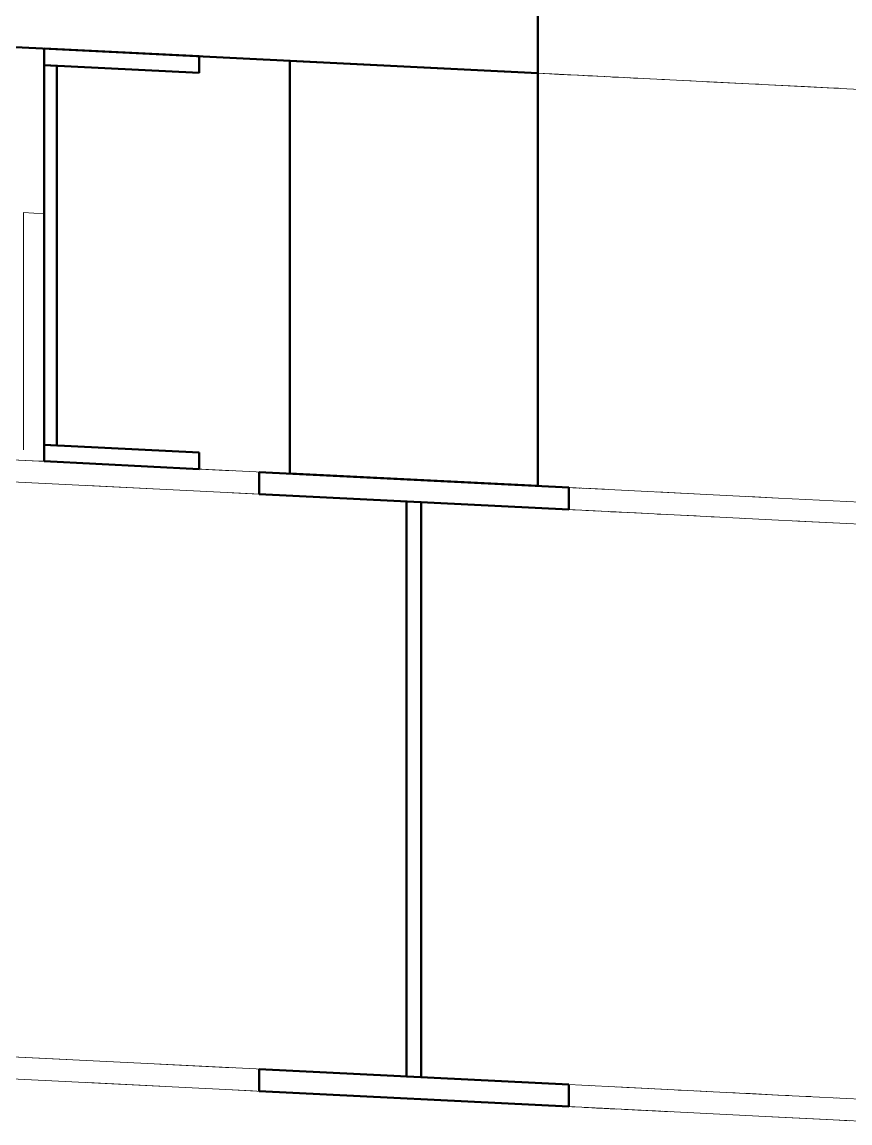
# Model space of a CAD drawing. Header units: metres. Extents: x 10 to 831, y 10 to 584.
# Drawn here: x 68.01 to 84.05, y 285.66 to 306.99 of the extents above; entities that cross this region are included whole.
import ezdxf

# ---------------------------------------------------------------- set-up
doc = ezdxf.new("R2010")
doc.units = ezdxf.units.M
doc.layers.add('CUT', color=7, linetype='Continuous', lineweight=50)
doc.layers.add('VIS', color=8, linetype='Continuous', lineweight=13)

msp = doc.modelspace()

# ---------------------------------------------------------------- linework, layer by layer
at = {"layer": 'CUT'}
for p, q in [((30, 308.402), (78, 306.002)), ((78, 306.002), (78, 308.002)), ((71.44, 306.33), (68.44, 306.48)), ((68.44, 306.48), (68.44, 306.16)), ((71.44, 306.01), (71.44, 306.33)), ((73.2, 298.242), (73.2, 306.242)), ((73.2, 306.242), (78, 306.002)), ((68.68, 306.148), (68.44, 306.16)), ((68.44, 306.16), (68.44, 298.8)), ((68.44, 306.16), (71.44, 306.01)), ((68.68, 298.788), (68.68, 306.148)), ((78, 306.002), (78, 298.002)), ((71.44, 298.65), (68.44, 298.8)), ((68.44, 298.8), (68.44, 298.48)), ((68.44, 298.8), (68.68, 298.788)), ((71.44, 298.33), (71.44, 298.65)), ((68.44, 298.48), (71.44, 298.33)), ((78.6, 297.972), (72.6, 298.272)), ((72.6, 298.272), (72.6, 297.844)), ((78, 298.002), (73.2, 298.242)), ((78.6, 297.544), (78.6, 297.972)), ((72.6, 297.844), (78.6, 297.544)), ((75.744, 297.6868), (75.456, 297.7012)), ((75.456, 297.7012), (75.456, 286.5572)), ((75.744, 286.5428), (75.744, 297.6868)), ((78.6, 286.4), (72.6, 286.7)), ((72.6, 286.7), (72.6, 286.272)), ((75.456, 286.5572), (75.744, 286.5428)), ((78.6, 285.972), (78.6, 286.4)), ((72.6, 286.272), (78.6, 285.972))]:
    msp.add_line(p, q, dxfattribs=at)
at = {"layer": 'VIS'}
for p, q in [((30, 308.402), (78, 306.002)), ((78, 306.002), (78, 308.002)), ((70.7616, 306.364), (66.0648, 306.5988)), ((66.2388, 306.59), (71.6316, 306.3204)), ((68.6816, 306.468), (66.612, 306.5716)), ((66.8, 306.562), (68.87, 306.4584)), ((68.046, 306.4996), (67.2604, 306.5388)), ((68.1116, 306.4964), (67.6568, 306.5192)), ((68.3572, 306.484), (67.7664, 306.5136)), ((68.5756, 306.4732), (67.8244, 306.5108)), ((68.036, 306.5004), (67.8436, 306.51)), ((68.0412, 306.5), (67.8504, 306.5096)), ((68.474, 306.4784), (67.876, 306.5084)), ((68.3692, 306.4836), (67.8856, 306.5076)), ((68.5336, 306.4752), (67.9372, 306.5052)), ((67.942, 306.5048), (68.142, 306.4948)), ((68.1584, 306.494), (67.9624, 306.504)), ((68.182, 306.4928), (67.9876, 306.5028)), ((68.5672, 306.4736), (67.9876, 306.5028)), ((68.1692, 306.4936), (67.9996, 306.502)), ((68.1592, 306.494), (68.0104, 306.5016)), ((68.188, 306.4924), (68.034, 306.5004)), ((68.0412, 306.5), (68.2324, 306.4904)), ((68.2564, 306.4892), (68.058, 306.4992)), ((68.0648, 306.4988), (68.2232, 306.4908)), ((69.674, 306.4184), (68.0792, 306.498)), ((68.9984, 306.452), (68.1236, 306.496)), ((68.3068, 306.4868), (68.126, 306.4956)), ((71.444, 306.3296), (68.134, 306.4952)), ((68.3112, 306.4864), (68.1648, 306.4936)), ((68.1692, 306.4936), (68.3384, 306.4852)), ((68.1808, 306.4928), (68.7604, 306.464)), ((68.3664, 306.4836), (68.1836, 306.4928)), ((68.3468, 306.4848), (68.1868, 306.4928)), ((68.4176, 306.4812), (68.2176, 306.4912)), ((68.4184, 306.4812), (68.2248, 306.4908)), ((68.4628, 306.4788), (68.2628, 306.4888)), ((68.8784, 306.458), (68.2784, 306.488)), ((68.2812, 306.488), (68.476, 306.478)), ((68.478, 306.478), (68.2948, 306.4872)), ((68.5136, 306.4764), (68.3368, 306.4852)), ((68.918, 306.456), (68.3656, 306.4836)), ((68.3664, 306.4836), (68.5492, 306.4744)), ((68.5668, 306.4736), (68.368, 306.4836)), ((68.9328, 306.4552), (68.3912, 306.4824)), ((68.5992, 306.472), (68.3996, 306.482)), ((68.5804, 306.4728), (68.4092, 306.4816)), ((68.5772, 306.4732), (68.4092, 306.4816)), ((68.4176, 306.4812), (68.6176, 306.4712)), ((68.44, 306.48), (68.44, 306.48)), ((71.44, 306.33), (68.44, 306.48)), ((68.44, 306.16), (68.44, 306.48)), ((68.4612, 306.4788), (68.6132, 306.4712)), ((68.4628, 306.4788), (68.6632, 306.4688)), ((68.712, 306.4664), (68.5124, 306.4764)), ((68.5136, 306.4764), (68.69, 306.4676)), ((69.0796, 306.448), (68.5336, 306.4752)), ((68.5668, 306.4736), (68.7656, 306.4636)), ((68.5716, 306.4736), (69.1136, 306.4464)), ((68.7452, 306.4648), (68.5896, 306.4724)), ((68.5992, 306.472), (68.7988, 306.462)), ((68.8024, 306.462), (68.6024, 306.472)), ((68.7544, 306.4644), (68.6056, 306.4716)), ((68.8052, 306.4616), (68.614, 306.4712)), ((68.8216, 306.4608), (68.6216, 306.4708)), ((69.1136, 306.4464), (68.6508, 306.4696)), ((68.8564, 306.4592), (68.6576, 306.4692)), ((69.996, 306.4024), (68.694, 306.4672)), ((69.6424, 306.42), (68.7032, 306.4668)), ((68.712, 306.4664), (68.912, 306.4564)), ((68.9424, 306.4548), (68.7464, 306.4648)), ((68.896, 306.4572), (68.75, 306.4644)), ((68.9152, 306.4564), (68.7624, 306.464)), ((68.9604, 306.454), (68.766, 306.4636)), ((68.972, 306.4532), (68.7748, 306.4632)), ((68.8052, 306.4616), (68.996, 306.452)), ((68.9968, 306.452), (68.8172, 306.4612)), ((69.2932, 306.4372), (68.818, 306.4612)), ((68.8216, 306.4608), (69.0216, 306.4508)), ((69.0376, 306.45), (68.8392, 306.46)), ((69.03, 306.4504), (68.8492, 306.4596)), ((69.0144, 306.4512), (68.8532, 306.4592)), ((68.8564, 306.4592), (69.0548, 306.4492)), ((69.016, 306.4512), (68.8572, 306.4592)), ((69.1408, 306.4448), (68.9408, 306.4548)), ((69.1428, 306.4448), (68.9432, 306.4548)), ((69.1452, 306.4448), (68.9484, 306.4544)), ((69.7868, 306.4128), (68.9648, 306.4536)), ((69.1608, 306.444), (68.9652, 306.4536)), ((69.192, 306.4424), (68.9928, 306.4524)), ((69.1988, 306.442), (68.9988, 306.452)), ((69.1928, 306.4424), (68.9992, 306.452)), ((69.1856, 306.4428), (69.016, 306.4512)), ((69.016, 306.4512), (69.1744, 306.4432)), ((69.64, 306.42), (69.04, 306.45)), ((69.24, 306.44), (69.04, 306.45)), ((69.642, 306.42), (69.042, 306.45)), ((69.2192, 306.4412), (69.0428, 306.45)), ((69.2488, 306.4396), (69.0808, 306.448)), ((69.6544, 306.4192), (69.0832, 306.448)), ((69.1292, 306.4456), (69.9512, 306.4044)), ((69.306, 306.4368), (69.146, 306.4448)), ((69.3604, 306.434), (69.1616, 306.444)), ((69.362, 306.434), (69.1632, 306.444)), ((69.628, 306.4204), (69.1732, 306.4432)), ((69.1856, 306.4428), (69.3552, 306.4344)), ((69.3672, 306.4336), (69.2116, 306.4416)), ((69.2192, 306.4412), (69.396, 306.4324)), ((69.2236, 306.4408), (69.8128, 306.4112)), ((69.24, 306.44), (69.84, 306.41)), ((69.24, 306.44), (69.84, 306.41)), ((68.44, 306.16), (68.44, 306.32)), ((69.4624, 306.4288), (69.2796, 306.438)), ((69.48, 306.428), (69.2804, 306.438)), ((69.5104, 306.4264), (69.3104, 306.4364)), ((69.5196, 306.426), (69.3204, 306.436)), ((69.7768, 306.4132), (69.3264, 306.4356)), ((69.4812, 306.428), (69.3348, 306.4352)), ((69.5444, 306.4248), (69.346, 306.4348)), ((69.362, 306.434), (69.5608, 306.424)), ((69.526, 306.4256), (69.3732, 306.4332)), ((69.5692, 306.4236), (69.378, 306.4332)), ((69.9404, 306.4048), (69.392, 306.4324)), ((69.6164, 306.4212), (69.42, 306.4308)), ((69.596, 306.4224), (69.4304, 306.4304)), ((70.2464, 306.3896), (69.4604, 306.4288)), ((69.4624, 306.4288), (69.6452, 306.4196)), ((69.6476, 306.4196), (69.4984, 306.4272)), ((69.7048, 306.4168), (69.5108, 306.4264)), ((69.7236, 306.416), (69.5268, 306.4256)), ((69.7388, 306.4152), (69.5444, 306.4248)), ((69.5444, 306.4248), (69.7428, 306.4148)), ((69.5692, 306.4236), (69.76, 306.414)), ((69.7308, 306.4156), (69.5764, 306.4232)), ((70.2256, 306.3908), (69.6268, 306.4208)), ((69.8288, 306.4104), (69.6304, 306.4204)), ((69.8508, 306.4096), (69.6512, 306.4196)), ((69.8636, 306.4088), (69.664, 306.4188)), ((69.8632, 306.4088), (69.694, 306.4172)), ((69.9364, 306.4052), (69.7364, 306.4152)), ((69.9208, 306.406), (69.7528, 306.4144)), ((69.762, 306.414), (69.948, 306.4044)), ((69.9588, 306.404), (69.7664, 306.4136)), ((69.9676, 306.4036), (69.774, 306.4132)), ((69.9492, 306.4044), (69.7784, 306.4132)), ((69.9672, 306.4036), (69.8084, 306.4116)), ((69.9824, 306.4028), (69.8212, 306.4108)), ((69.978, 306.4032), (69.8264, 306.4108)), ((70.0232, 306.4008), (69.8388, 306.41)), ((69.8632, 306.4088), (70.0328, 306.4004)), ((70.0684, 306.3984), (69.8692, 306.4084)), ((70.074, 306.3984), (69.8944, 306.4072)), ((70.066, 306.3988), (69.92, 306.406)), ((70.9184, 306.356), (69.9248, 306.4056)), ((70.1556, 306.3944), (69.9568, 306.404)), ((69.9672, 306.4036), (70.1256, 306.3956)), ((69.978, 306.4032), (70.13, 306.3956)), ((70.536, 306.3752), (69.99, 306.4024)), ((70.2388, 306.39), (70.0404, 306.4)), ((70.258, 306.3892), (70.0924, 306.3972)), ((70.5404, 306.3748), (70.094, 306.3972)), ((70.2652, 306.3888), (70.1052, 306.3968)), ((70.3104, 306.3864), (70.1104, 306.3964)), ((73.4472, 306.2296), (70.1108, 306.3964)), ((70.7184, 306.366), (70.1192, 306.396)), ((70.3272, 306.3856), (70.1304, 306.3956)), ((70.3396, 306.3852), (70.1396, 306.3952)), ((70.342, 306.3848), (70.142, 306.3948)), ((70.3328, 306.3852), (70.142, 306.3948)), ((70.3, 306.3872), (70.1444, 306.3948)), ((70.4632, 306.3788), (70.2632, 306.3888)), ((70.4424, 306.38), (70.2896, 306.3876)), ((70.3104, 306.3864), (70.51, 306.3764)), ((70.7752, 306.3632), (70.3132, 306.3864)), ((70.3192, 306.386), (70.9016, 306.3568)), ((70.5172, 306.376), (70.3228, 306.386)), ((70.3328, 306.3852), (70.524, 306.376)), ((70.5512, 306.3744), (70.3536, 306.3844)), ((70.5584, 306.374), (70.3756, 306.3832)), ((70.3776, 306.3832), (70.9196, 306.356)), ((70.5948, 306.3724), (70.3956, 306.3824)), ((70.5612, 306.374), (70.4028, 306.382)), ((70.5928, 306.3724), (70.4248, 306.3808)), ((70.5848, 306.3728), (70.4332, 306.3804)), ((70.6012, 306.372), (70.4428, 306.38)), ((70.4632, 306.3788), (70.6636, 306.3688)), ((70.4672, 306.3788), (70.9292, 306.3556)), ((70.6564, 306.3692), (70.502, 306.3768)), ((70.6512, 306.3696), (70.5048, 306.3768)), ((70.7088, 306.3664), (70.5092, 306.3764)), ((70.7076, 306.3668), (70.5132, 306.3764)), ((70.742, 306.3648), (70.5484, 306.3744)), ((70.5584, 306.374), (70.7412, 306.3648)), ((70.7388, 306.3652), (70.5584, 306.374)), ((71.4488, 306.3296), (70.5736, 306.3732)), ((70.5848, 306.3728), (70.7364, 306.3652)), ((70.7856, 306.3628), (70.5864, 306.3728)), ((70.7932, 306.3624), (70.5936, 306.3724)), ((70.5948, 306.3724), (70.7944, 306.3624)), ((70.8016, 306.362), (70.6016, 306.372)), ((71.1784, 306.3432), (70.6068, 306.3716)), ((71.1512, 306.3444), (70.6128, 306.3712)), ((70.6188, 306.3712), (70.8136, 306.3612)), ((70.8212, 306.3608), (70.6212, 306.3708)), ((70.8408, 306.36), (70.6892, 306.3676)), ((70.886, 306.3576), (70.6928, 306.3672)), ((70.9016, 306.3568), (70.7056, 306.3668)), ((70.88, 306.358), (70.7104, 306.3664)), ((70.92, 306.356), (70.7544, 306.3644)), ((70.95, 306.3544), (70.7888, 306.3624)), ((70.976, 306.3532), (70.8048, 306.3616)), ((71.018, 306.3512), (70.82, 306.3612)), ((71.0196, 306.3512), (70.8212, 306.3608)), ((70.8212, 306.3608), (71.0212, 306.3508)), ((71.2788, 306.338), (70.8284, 306.3604)), ((71.0488, 306.3496), (70.8492, 306.3596)), ((71.4032, 306.332), (70.8548, 306.3592)), ((70.88, 306.358), (71.0492, 306.3496)), ((70.886, 306.3576), (71.0792, 306.348)), ((71.0968, 306.3472), (70.906, 306.3568)), ((71.1172, 306.346), (70.9212, 306.356)), ((71.7588, 306.314), (70.9368, 306.3552)), ((71.4968, 306.3272), (70.944, 306.3548)), ((71.1356, 306.3452), (70.9868, 306.3528)), ((71.5808, 306.3228), (70.9916, 306.3524)), ((71.2168, 306.3412), (71.0172, 306.3512)), ((71.1916, 306.3424), (71.04, 306.35)), ((71.642, 306.32), (71.042, 306.35)), ((71.2328, 306.3404), (71.0772, 306.348)), ((71.236, 306.3404), (71.09, 306.3476)), ((71.2648, 306.3388), (71.0968, 306.3472)), ((71.0968, 306.3472), (71.2876, 306.3376)), ((71.2964, 306.3372), (71.1, 306.3472)), ((71.2956, 306.3372), (71.1012, 306.3468)), ((71.1012, 306.3468), (71.9228, 306.306)), ((71.35, 306.3344), (71.1512, 306.3444)), ((71.188, 306.3424), (71.7772, 306.3132)), ((71.1916, 306.3424), (71.3432, 306.3348)), ((71.2168, 306.3412), (71.4168, 306.3312)), ((71.2516, 306.3396), (71.4376, 306.33)), ((71.5092, 306.3264), (71.3124, 306.3364)), ((71.5168, 306.326), (71.3228, 306.336)), ((71.35, 306.3344), (71.5488, 306.3244)), ((71.5532, 306.3244), (71.3556, 306.3344)), ((71.3768, 306.3332), (71.5692, 306.3236)), ((71.544, 306.3248), (71.3844, 306.3328)), ((71.5576, 306.324), (71.388, 306.3324)), ((71.5524, 306.3244), (71.394, 306.3324)), ((71.6012, 306.322), (71.4012, 306.332)), ((71.582, 306.3228), (71.4164, 306.3312)), ((71.582, 306.3228), (71.4276, 306.3308)), ((71.6368, 306.32), (71.438, 306.33)), ((71.44, 306.33), (71.44, 306.33)), ((71.44, 306.01), (71.44, 306.33)), ((71.9924, 306.3024), (71.446, 306.3296)), ((71.6436, 306.32), (71.4496, 306.3296)), ((72.062, 306.2988), (71.464, 306.3288)), ((71.6544, 306.3192), (71.4716, 306.3284)), ((71.5524, 306.3244), (71.7108, 306.3164)), ((71.5576, 306.324), (71.7272, 306.3156)), ((71.7984, 306.312), (71.6468, 306.3196)), ((71.8476, 306.3096), (71.648, 306.3196)), ((71.6544, 306.3192), (71.8368, 306.31)), ((72.4464, 306.2796), (71.6608, 306.3188)), ((71.8608, 306.3088), (71.6696, 306.3184)), ((72.1136, 306.2964), (71.6748, 306.3184)), ((71.882, 306.308), (71.6896, 306.3176)), ((71.8696, 306.3084), (71.69, 306.3176)), ((71.8548, 306.3092), (71.6992, 306.3172)), ((72.3072, 306.2868), (71.7076, 306.3168)), ((71.9084, 306.3064), (71.7088, 306.3164)), ((71.9344, 306.3052), (71.7344, 306.3152)), ((71.938, 306.3052), (71.7384, 306.3152)), ((71.9384, 306.3052), (71.7388, 306.3152)), ((71.9404, 306.3048), (71.7408, 306.3148)), ((71.918, 306.306), (71.7568, 306.314)), ((71.9368, 306.3052), (71.7688, 306.3136)), ((71.9808, 306.3028), (71.7816, 306.3128)), ((71.7872, 306.3128), (71.982, 306.3028)), ((71.9696, 306.3036), (71.8168, 306.3112)), ((72.04, 306.3), (71.84, 306.31)), ((72.04, 306.3), (71.84, 306.31)), ((71.8608, 306.3088), (72.0516, 306.2996)), ((72.48, 306.278), (71.8796, 306.308)), ((72.074, 306.2984), (71.8796, 306.308)), ((72.0284, 306.3004), (71.8796, 306.308)), ((72.3568, 306.284), (71.902, 306.3068)), ((71.9084, 306.3064), (72.108, 306.2964)), ((71.9304, 306.3056), (72.0976, 306.2972)), ((72.5252, 306.2756), (71.9328, 306.3052)), ((71.9384, 306.3052), (72.1384, 306.2952)), ((72.1432, 306.2948), (71.9444, 306.3048)), ((72.1452, 306.2948), (71.9464, 306.3048)), ((72.146, 306.2948), (71.9876, 306.3028)), ((72.2072, 306.2916), (72.0092, 306.3016)), ((72.2088, 306.2916), (72.0108, 306.3016)), ((72.2212, 306.2908), (72.0228, 306.3008)), ((72.04, 306.3), (72.24, 306.29)), ((72.04, 306.3), (72.24, 306.29)), ((72.5076, 306.2768), (72.0448, 306.2996)), ((72.6016, 306.272), (72.0492, 306.2996)), ((72.6592, 306.2692), (72.06, 306.2988)), ((72.276, 306.288), (72.0764, 306.298)), ((72.244, 306.29), (72.0788, 306.298)), ((72.2908, 306.2876), (72.0952, 306.2972)), ((72.3068, 306.2868), (72.1076, 306.2968)), ((72.1452, 306.2948), (72.344, 306.2848)), ((72.3452, 306.2848), (72.174, 306.2932)), ((72.3976, 306.282), (72.1976, 306.292)), ((73.1976, 306.242), (72.2568, 306.2892)), ((72.4636, 306.2788), (72.2636, 306.2888)), ((72.9056, 306.2568), (72.3092, 306.2864)), ((72.5004, 306.2768), (72.3176, 306.286)), ((72.7808, 306.2628), (72.33, 306.2856)), ((73.0896, 306.2476), (72.3364, 306.2852)), ((72.5032, 306.2768), (72.3436, 306.2848)), ((72.5036, 306.2768), (72.3452, 306.2848)), ((72.5452, 306.2748), (72.3644, 306.2836)), ((72.5908, 306.2724), (72.3912, 306.2824)), ((72.8856, 306.2576), (72.402, 306.282)), ((72.5744, 306.2732), (72.4048, 306.2816)), ((73.0204, 306.2508), (72.4212, 306.2808)), ((72.6088, 306.2716), (72.4408, 306.28)), ((72.4452, 306.2796), (73.386, 306.2328)), ((72.6512, 306.2696), (72.4588, 306.2792)), ((72.4636, 306.2788), (72.664, 306.2688)), ((72.6236, 306.2708), (72.4748, 306.2784)), ((72.6912, 306.2676), (72.494, 306.2772)), ((72.5036, 306.2768), (72.6624, 306.2688)), ((73.0828, 306.248), (72.5116, 306.2764)), ((73.0844, 306.2476), (72.5384, 306.2752)), ((72.74, 306.2652), (72.542, 306.2748)), ((72.5452, 306.2748), (72.7256, 306.2656)), ((72.6984, 306.2672), (72.5524, 306.2744)), ((72.7504, 306.2644), (72.5676, 306.2736)), ((72.5744, 306.2732), (72.7436, 306.2648)), ((72.5908, 306.2724), (72.7904, 306.2624)), ((72.8168, 306.2612), (72.6168, 306.2712)), ((72.8208, 306.2608), (72.6208, 306.2708)), ((72.6248, 306.2708), (72.8156, 306.2612)), ((72.7876, 306.2628), (72.6324, 306.2704)), ((72.8524, 306.2592), (72.658, 306.2692)), ((72.8612, 306.2588), (72.6652, 306.2688)), ((73.1988, 306.242), (72.674, 306.2684)), ((72.8856, 306.2576), (72.7332, 306.2652)), ((72.9404, 306.2548), (72.7416, 306.2648)), ((72.7504, 306.2644), (72.9328, 306.2552)), ((72.9468, 306.2548), (72.7672, 306.2636)), ((73.0136, 306.2512), (72.814, 306.2612)), ((72.8168, 306.2612), (73.0168, 306.2512)), ((72.8208, 306.2608), (73.0208, 306.2508)), ((73.0068, 306.2516), (72.826, 306.2608)), ((73.776, 306.2132), (72.8364, 306.26)), ((73.0456, 306.2496), (72.846, 306.2596)), ((73.0732, 306.2484), (72.9088, 306.2564)), ((73.1156, 306.2464), (72.9172, 306.256)), ((73.102, 306.2468), (72.9252, 306.2556)), ((73.5368, 306.2252), (72.9372, 306.2552)), ((72.9404, 306.2548), (73.1392, 306.2452)), ((72.956, 306.254), (73.1508, 306.2444)), ((73.1524, 306.2444), (72.956, 306.254)), ((73.1484, 306.2444), (72.9632, 306.254)), ((73.1248, 306.2456), (72.9704, 306.2536)), ((73.138, 306.2452), (72.9792, 306.2532)), ((73.0136, 306.2512), (73.2132, 306.2412)), ((73.0732, 306.2484), (73.2376, 306.24)), ((73.102, 306.2468), (73.2784, 306.238)), ((73.1068, 306.2468), (73.3068, 306.2368)), ((73.1156, 306.2464), (73.314, 306.2364)), ((73.2836, 306.238), (73.1372, 306.2452)), ((73.138, 306.2452), (73.2964, 306.2372)), ((73.1524, 306.2444), (73.3488, 306.2344)), ((73.2, 298.242), (73.2, 306.242)), ((73.2, 306.242), (73.4072, 306.2316)), ((73.2, 306.242), (78, 306.002)), ((73.8732, 306.2084), (73.282, 306.238)), ((73.5056, 306.2268), (73.306, 306.2368)), ((75.5164, 306.126), (73.3188, 306.236)), ((73.9324, 306.2052), (73.3332, 306.2352)), ((73.5164, 306.226), (73.3676, 306.2336)), ((73.8536, 306.2092), (73.3696, 306.2336)), ((73.582, 306.2228), (73.3884, 306.2324)), ((73.642, 306.22), (73.442, 306.23)), ((73.454, 306.2292), (73.4672, 306.2288)), ((73.6568, 306.2192), (73.4572, 306.2292)), ((73.4672, 306.2288), (73.4872, 306.2276)), ((73.4672, 306.2288), (73.6668, 306.2188)), ((68.44, 306.16), (68.44, 306.16)), ((68.44, 306.16), (71.44, 306.01)), ((68.68, 306.148), (68.44, 306.16)), ((68.44, 303.2976), (68.44, 306.16)), ((68.44, 306.16), (68.44, 306.16)), ((68.68, 306.148), (68.44, 306.16)), ((68.44, 298.8), (68.44, 306.16)), ((71.44, 306.01), (68.44, 306.16)), ((68.68, 306.148), (68.68, 306.148)), ((68.68, 298.788), (68.68, 306.148)), ((68.68, 298.788), (68.68, 306.148)), ((71.44, 306.01), (71.44, 306.17)), ((73.714, 306.2164), (73.5428, 306.2248)), ((73.73, 306.2156), (73.5492, 306.2244)), ((73.7208, 306.216), (73.5652, 306.2236)), ((73.6272, 306.2208), (73.6872, 306.2176)), ((73.8884, 306.2076), (73.7036, 306.2168)), ((73.8684, 306.2084), (73.7224, 306.216)), ((74.2824, 306.188), (73.832, 306.2104)), ((73.8676, 306.2088), (73.9676, 306.2036)), ((74.4092, 306.1816), (73.9628, 306.204)), ((74.1908, 306.1924), (73.9928, 306.2024)), ((74.2972, 306.1872), (74.0984, 306.1972)), ((74.1076, 306.1968), (74.2076, 306.1916)), ((74.3424, 306.1848), (74.1872, 306.1928)), ((74.2656, 306.1888), (74.4652, 306.1788)), ((74.4528, 306.1792), (74.2724, 306.1884)), ((74.4536, 306.1792), (74.3072, 306.1868)), ((74.4988, 306.1772), (74.3376, 306.1852)), ((74.574, 306.1732), (74.382, 306.1828)), ((74.4008, 306.182), (74.434, 306.1804)), ((74.6288, 306.1704), (74.4436, 306.18)), ((74.6612, 306.1688), (74.464, 306.1788)), ((75.1036, 306.1468), (74.5044, 306.1768)), ((74.7356, 306.1652), (74.536, 306.1752)), ((74.7408, 306.1648), (74.5696, 306.1736)), ((74.6004, 306.172), (74.7, 306.1668)), ((74.8356, 306.1604), (74.6392, 306.17)), ((75.2904, 306.1376), (74.694, 306.1672)), ((77.776, 306.0132), (74.754, 306.1644)), ((75.4156, 306.1312), (74.8168, 306.1612)), ((75.0044, 306.1516), (74.8556, 306.1592)), ((74.8664, 306.1588), (74.8996, 306.1572)), ((75.0384, 306.15), (74.8924, 306.1572)), ((75.3892, 306.1324), (74.9344, 306.1552)), ((75.7844, 306.1128), (75.0332, 306.1504)), ((75.65, 306.1196), (75.052, 306.1496)), ((75.2232, 306.1408), (75.058, 306.1492)), ((75.0608, 306.1488), (75.6556, 306.1192)), ((75.2756, 306.1384), (75.12, 306.146)), ((75.1324, 306.1452), (75.232, 306.1404)), ((75.38, 306.1328), (75.182, 306.1428)), ((75.3692, 306.1336), (75.184, 306.1428)), ((75.4664, 306.1288), (75.3052, 306.1368)), ((75.5208, 306.126), (75.3268, 306.1356)), ((75.5312, 306.1256), (75.3312, 306.1356)), ((75.3984, 306.132), (75.4316, 306.1304)), ((75.5932, 306.1224), (75.4388, 306.13)), ((75.6424, 306.12), (75.4424, 306.13)), ((75.4628, 306.1288), (76.0616, 306.0988)), ((75.6236, 306.1208), (75.4772, 306.128)), ((75.598, 306.122), (75.6444, 306.1196)), ((75.8432, 306.11), (75.646, 306.1196)), ((75.8856, 306.1076), (75.72, 306.116)), ((75.8976, 306.1072), (75.7488, 306.1144)), ((75.94, 306.1048), (75.7876, 306.1128)), ((76.1092, 306.0964), (75.9244, 306.1056)), ((76.1096, 306.0964), (75.9384, 306.1052)), ((76.1732, 306.0932), (75.9748, 306.1032)), ((76.8468, 306.0596), (76.0608, 306.0988)), ((76.2084, 306.0916), (76.0624, 306.0988)), ((76.3024, 306.0868), (76.1028, 306.0968)), ((76.3344, 306.0852), (76.1344, 306.0952)), ((76.602, 306.072), (76.1472, 306.0948)), ((76.1544, 306.0944), (76.2936, 306.0872)), ((76.4344, 306.0804), (76.2732, 306.0884)), ((76.4972, 306.0772), (76.3048, 306.0868)), ((76.4928, 306.0772), (76.344, 306.0848)), ((76.5188, 306.076), (76.3644, 306.0836)), ((76.5476, 306.0748), (76.382, 306.0828)), ((76.9004, 306.0568), (76.4252, 306.0808)), ((77.286, 306.0376), (76.5352, 306.0752)), ((77.1164, 306.046), (76.5848, 306.0728)), ((77.5336, 306.0252), (76.594, 306.0724)), ((76.7936, 306.0624), (76.6472, 306.0696)), ((76.6604, 306.0688), (76.86, 306.0592)), ((76.8496, 306.0596), (76.6644, 306.0688)), ((76.8304, 306.0604), (76.6748, 306.0684)), ((76.8032, 306.062), (76.9424, 306.0548)), ((77.0252, 306.0508), (76.828, 306.0608)), ((77.402, 306.032), (76.9184, 306.056)), ((77.4444, 306.0296), (76.9816, 306.0528)), ((77.0436, 306.05), (77.6384, 306.02)), ((77.2096, 306.0416), (77.044, 306.0496)), ((77.2448, 306.0396), (77.0456, 306.0496)), ((77.2664, 306.0388), (77.074, 306.0484)), ((77.6752, 306.0184), (77.0788, 306.048)), ((77.3624, 306.034), (77.164, 306.044)), ((77.3784, 306.0332), (77.2324, 306.0404)), ((77.3856, 306.0328), (77.2368, 306.04)), ((77.4592, 306.0292), (77.2656, 306.0388)), ((77.9004, 306.0068), (77.3012, 306.0368)), ((77.4784, 306.028), (77.3072, 306.0368)), ((77.4672, 306.0288), (77.3148, 306.0364)), ((77.5292, 306.0256), (77.3292, 306.0356)), ((77.5332, 306.0252), (77.3332, 306.0352)), ((77.59, 306.0224), (77.4048, 306.0316)), ((77.6424, 306.02), (77.4424, 306.03)), ((77.6188, 306.0212), (77.4592, 306.0292)), ((77.7068, 306.0168), (77.526, 306.0256)), ((77.5708, 306.0236), (77.6304, 306.0204)), ((77.7632, 306.014), (77.6076, 306.0216)), ((77.8112, 306.0116), (77.6116, 306.0216)), ((77.8152, 306.0112), (77.6636, 306.0188)), ((77.8716, 306.0084), (77.706, 306.0168)), ((71.44, 306.01), (71.44, 306.01)), ((77.808, 306.0116), (77.8672, 306.0088)), ((78.256, 305.9892), (77.8172, 306.0112)), ((77.9808, 306.0028), (77.832, 306.0104)), ((77.8576, 306.0092), (78.2568, 305.9892)), ((78, 306.002), (78.2568, 305.9892)), ((78, 306.002), (78, 298.002)), ((78, 306.002), (78.002, 306.002)), ((78.104, 305.9968), (78.134, 305.9952)), ((78.228, 305.9908), (78.256, 305.9892)), ((78.256, 305.9892), (78.274, 305.9884)), ((78.2568, 305.9892), (79.0268, 305.9508)), ((78.328, 305.9856), (78.4, 305.982)), ((78.4, 305.982), (78.422, 305.9808)), ((78.576, 305.9732), (78.4272, 305.9808)), ((78.532, 305.9756), (78.576, 305.9732)), ((78.576, 305.9732), (78.788, 305.9628)), ((78.788, 305.9628), (78.638, 305.97)), ((78.788, 305.9628), (78.878, 305.958)), ((79.028, 305.9504), (78.8764, 305.958)), ((78.968, 305.9536), (79.028, 305.9504)), ((79.0268, 305.9508), (80.3056, 305.8868)), ((79.028, 305.9504), (79.062, 305.9488)), ((79.3, 305.9368), (79.1472, 305.9448)), ((79.164, 305.9436), (79.3, 305.9368)), ((79.3, 305.9368), (79.338, 305.9352)), ((79.452, 305.9292), (79.566, 305.9236)), ((79.688, 305.9176), (79.73, 305.9156)), ((79.94, 305.9052), (79.7844, 305.9128)), ((79.856, 305.9092), (79.94, 305.9052)), ((79.94, 305.9052), (80.1676, 305.8936)), ((80.3056, 305.8868), (82.0888, 305.7976)), ((80.404, 305.8816), (80.454, 305.8792)), ((80.812, 305.8616), (80.974, 305.8532)), ((82.088, 305.7976), (81.274, 305.8384)), ((81.366, 305.8336), (81.596, 305.8224)), ((81.596, 305.8224), (81.4348, 305.8304)), ((81.596, 305.8224), (82.088, 305.7976)), ((82.088, 305.7976), (82.2844, 305.7876)), ((82.0888, 305.7976), (84.3684, 305.6836)), ((82.4812, 305.778), (82.612, 305.7716)), ((82.612, 305.7716), (83.168, 305.7436)), ((83.168, 305.7436), (83.0024, 305.752)), ((83.168, 305.7436), (83.752, 305.7144)), ((83.752, 305.7144), (83.8292, 305.7104)), ((68.04, 303.3), (68.04, 303.3)), ((68.04, 303.3), (68.44, 303.28)), ((68.04, 303.3), (68.04, 298.7)), ((68.44, 303.28), (68.44, 303.28)), ((68.44, 298.48), (68.44, 303.28)), ((30, 300.4019), (72.6768, 298.268)), ((73.6772, 297.79), (30, 299.9739)), ((68.44, 298.8), (68.44, 298.8)), ((68.44, 298.8), (68.44, 298.8)), ((71.44, 298.65), (68.44, 298.8)), ((68.44, 298.48), (68.44, 298.8)), ((68.68, 298.788), (68.44, 298.8)), ((71.44, 298.65), (68.6544, 298.7892)), ((68.68, 298.788), (68.68, 298.788)), ((71.44, 298.65), (71.44, 298.65)), ((71.44, 298.33), (71.44, 298.65)), ((68.8756, 298.4584), (67.4752, 298.5284)), ((68.44, 298.48), (68.24, 298.49)), ((68.44, 298.48), (68.44, 298.48)), ((71.44, 298.33), (68.44, 298.48)), ((68.8684, 298.4584), (69.0828, 298.448)), ((72.0768, 298.298), (70.6764, 298.368)), ((71.44, 298.33), (71.44, 298.33)), ((78.6, 297.972), (72.6, 298.272)), ((72.6, 298.272), (72.7276, 298.2656)), ((72.6, 298.272), (72.6, 297.844)), ((72.7476, 298.2648), (72.768, 298.2636)), ((72.788, 298.2624), (72.7948, 298.2624)), ((72.8148, 298.2612), (72.8348, 298.2604)), ((72.8552, 298.2592), (72.8684, 298.2584)), ((72.8684, 298.2584), (73.0496, 298.2496)), ((73.15, 298.2444), (73.2504, 298.2396)), ((78, 298.002), (73.2, 298.242)), ((73.2, 298.242), (73.2468, 298.2396)), ((73.2668, 298.2388), (73.4604, 298.2288)), ((73.4316, 298.2304), (73.532, 298.2252)), ((73.5072, 298.2268), (73.6472, 298.2196)), ((73.7472, 298.2148), (73.9276, 298.2056)), ((73.8064, 298.2116), (73.84, 298.21)), ((73.94, 298.2048), (73.9736, 298.2032)), ((74.0276, 298.2008), (74.1676, 298.1936)), ((74.2676, 298.1888), (74.434, 298.1804)), ((74.2744, 298.1884), (74.3076, 298.1868)), ((74.5336, 298.1752), (74.7, 298.1668)), ((74.6084, 298.1716), (74.642, 298.17)), ((74.8, 298.162), (74.8996, 298.1572)), ((74.9428, 298.1548), (74.976, 298.1532)), ((75.066, 298.1488), (75.1656, 298.1436)), ((75.1028, 298.1468), (75.1492, 298.1444)), ((75.2656, 298.1388), (75.3652, 298.1336)), ((75.4752, 298.1284), (75.522, 298.126)), ((75.5316, 298.1256), (75.598, 298.122)), ((75.598, 298.122), (75.9224, 298.106)), ((69.2756, 298.0104), (70.6764, 297.94)), ((75.848, 298.1096), (75.8948, 298.1072)), ((76.9712, 298.0536), (75.9904, 298.1024)), ((76.2208, 298.0908), (76.2672, 298.0888)), ((76.3396, 298.0852), (76.4788, 298.078)), ((76.5936, 298.0724), (76.7332, 298.0652)), ((77.2592, 298.0392), (76.8728, 298.0584)), ((76.8728, 298.0584), (76.9324, 298.0552)), ((76.896, 298.0572), (77.128, 298.0456)), ((77.1112, 298.0464), (77.1708, 298.0436)), ((77.3492, 298.0344), (77.4088, 298.0316)), ((77.5708, 298.0236), (77.6304, 298.0204)), ((77.808, 298.0116), (77.8672, 298.0088)), ((78.1352, 297.9952), (78, 298.002)), ((78.2436, 297.99), (78.1692, 297.9936)), ((78.4184, 297.9812), (78.2252, 297.9908)), ((78.2976, 297.9872), (78.2772, 297.988)), ((78.4188, 297.9812), (78.3584, 297.984)), ((78.5, 297.9772), (78.4796, 297.978)), ((78.6216, 297.9708), (78.5608, 297.974)), ((78.8556, 297.9592), (78.6, 297.972)), ((78.6, 297.544), (78.6, 297.972)), ((78.7432, 297.9648), (78.6824, 297.968)), ((78.824, 297.9608), (78.804, 297.962)), ((79.6216, 297.9208), (78.8556, 297.9592)), ((78.9456, 297.9548), (78.8848, 297.9576)), ((79.0268, 297.9508), (79.0064, 297.9516)), ((79.296, 297.9372), (79.0268, 297.9508)), ((80.8944, 297.8572), (79.6216, 297.9208)), ((72.0768, 297.87), (73.8772, 297.78)), ((72.6, 297.844), (72.7276, 297.8376)), ((72.6, 297.844), (78.6, 297.544)), ((72.7476, 297.8368), (72.768, 297.8356)), ((72.788, 297.8348), (72.7948, 297.8344)), ((72.8148, 297.8332), (72.8348, 297.8324)), ((72.8552, 297.8312), (72.8684, 297.8304)), ((72.8684, 297.8304), (73.0496, 297.8216)), ((73.15, 297.8164), (73.2908, 297.8096)), ((73.4316, 297.8024), (73.5724, 297.7952)), ((73.6728, 297.7904), (73.84, 297.782)), ((73.94, 297.7768), (73.9736, 297.7752)), ((74.074, 297.7704), (74.3076, 297.7588)), ((74.408, 297.7536), (74.642, 297.742)), ((74.742, 297.7368), (75.0096, 297.7236)), ((75.0096, 297.7236), (75.1492, 297.7164)), ((75.0096, 297.7236), (75.2056, 297.7136)), ((75.278, 297.71), (75.0776, 297.72)), ((75.278, 297.71), (75.478, 297.7)), ((75.2892, 297.7096), (75.3356, 297.7072)), ((75.744, 297.6868), (75.456, 297.7012)), ((75.456, 297.7012), (75.5676, 297.6956)), ((75.456, 297.7012), (75.456, 286.5572)), ((75.4752, 297.7004), (75.522, 297.698)), ((75.5872, 297.6948), (75.62, 297.6928)), ((75.6528, 297.6912), (75.6856, 297.6896)), ((80.8944, 297.8572), (80.3056, 297.8868)), ((82.6684, 297.7684), (80.8944, 297.8572)), ((81.1504, 297.8444), (80.9156, 297.8564)), ((82.6684, 297.7684), (82.0888, 297.7976)), ((84.9364, 297.6552), (82.6684, 297.7684)), ((75.7184, 297.688), (75.738, 297.6872)), ((75.8616, 297.6808), (75.744, 297.6868)), ((75.744, 286.5428), (75.744, 297.6868)), ((75.848, 297.6816), (75.8948, 297.6792)), ((75.9012, 297.6788), (75.8816, 297.68)), ((75.9664, 297.6756), (75.9208, 297.678)), ((76.0056, 297.6736), (75.986, 297.6748)), ((76.084, 297.6696), (76.0056, 297.6736)), ((76.1624, 297.666), (76.1428, 297.6668)), ((76.2208, 297.6628), (76.2672, 297.6608)), ((76.3588, 297.656), (76.2216, 297.6628)), ((76.4372, 297.652), (76.4176, 297.6532)), ((76.6332, 297.6424), (76.496, 297.6492)), ((76.5788, 297.6452), (77.952, 297.5764)), ((76.5936, 297.6444), (76.7332, 297.6372)), ((76.79, 297.6344), (76.6472, 297.6416)), ((76.7116, 297.6384), (76.692, 297.6396)), ((76.79, 297.6344), (76.7704, 297.6356)), ((76.9852, 297.6248), (76.79, 297.6344)), ((76.8308, 297.6324), (76.9288, 297.6276)), ((77.1808, 297.6148), (77.0832, 297.62)), ((77.2228, 297.6128), (77.2556, 297.6112)), ((77.3764, 297.6052), (77.2788, 297.61)), ((77.3536, 297.6064), (77.386, 297.6048)), ((77.5068, 297.5988), (77.474, 297.6004)), ((77.5496, 297.5964), (77.582, 297.5948)), ((77.702, 297.5888), (77.6044, 297.5936)), ((77.68, 297.59), (77.7128, 297.5884)), ((77.8976, 297.5792), (77.8, 297.584)), ((77.8108, 297.5836), (77.9472, 297.5768)), ((78.028, 297.5728), (77.9952, 297.5744)), ((78.0836, 297.57), (78.2204, 297.5628)), ((78.2748, 297.5604), (78.1384, 297.5672)), ((78.3568, 297.556), (78.4936, 297.5492)), ((78.5472, 297.5468), (78.502, 297.5488)), ((78.6, 297.544), (78.8556, 297.5312)), ((78.8196, 297.5332), (78.6836, 297.54)), ((78.8556, 297.5312), (79.6216, 297.4928)), ((78.9328, 297.5272), (79.5212, 297.498)), ((79.1832, 297.5148), (78.956, 297.5264)), ((79.9096, 297.4784), (79.41, 297.5036)), ((79.6216, 297.4928), (80.8944, 297.4292)), ((79.9096, 297.4784), (79.7708, 297.4856)), ((80.142, 297.4668), (79.9096, 297.4784)), ((80.4904, 297.4496), (80.316, 297.458)), ((81.0708, 297.4204), (80.7808, 297.4348)), ((80.8944, 297.4292), (82.6684, 297.3404)), ((81.4192, 297.4032), (81.3612, 297.406)), ((82, 297.374), (81.942, 297.3768)), ((82.6684, 297.3404), (84.9364, 297.2272)), ((83.0776, 297.32), (83.0072, 297.3236)), ((83.0428, 297.322), (83.9896, 297.2744)), ((30, 288.8299), (72.6768, 286.696)), ((72.4768, 286.278), (30, 288.4019)), ((68.8756, 286.8864), (67.4752, 286.9564)), ((72.0768, 286.726), (70.6764, 286.796)), ((78.6, 286.4), (72.6, 286.7)), ((72.6, 286.7), (72.7276, 286.6936)), ((72.6, 286.7), (72.6, 286.272)), ((72.7476, 286.6928), (72.768, 286.6916)), ((72.788, 286.6908), (72.7948, 286.6904)), ((72.8148, 286.6892), (72.8348, 286.6884)), ((72.8552, 286.6872), (72.8684, 286.6864)), ((72.8684, 286.6864), (73.0496, 286.6776)), ((73.15, 286.6724), (73.3308, 286.6636)), ((73.4316, 286.6584), (73.6124, 286.6492)), ((73.7396, 286.6432), (73.9736, 286.6312)), ((74.0776, 286.626), (73.8772, 286.636)), ((74.074, 286.6264), (74.3076, 286.6148)), ((74.0776, 286.626), (74.2776, 286.616)), ((74.408, 286.6096), (74.4416, 286.608)), ((74.5416, 286.6028), (74.7756, 286.5912)), ((69.2756, 286.4384), (70.6764, 286.368)), ((74.876, 286.5864), (75.0096, 286.5796)), ((75.0096, 286.5796), (75.1492, 286.5724)), ((75.2892, 286.5656), (75.3356, 286.5632)), ((75.456, 286.5572), (75.5676, 286.5516)), ((75.456, 286.5572), (75.744, 286.5428)), ((75.4752, 286.5564), (75.522, 286.554)), ((75.5872, 286.5508), (75.6332, 286.5484)), ((75.6528, 286.5472), (75.6856, 286.5456)), ((75.7184, 286.544), (75.738, 286.5432)), ((75.744, 286.5428), (75.842, 286.538)), ((75.848, 286.5376), (75.8948, 286.5352)), ((75.8616, 286.5368), (75.9468, 286.5328)), ((75.9664, 286.5316), (76.0056, 286.5296)), ((76.0056, 286.5296), (76.0252, 286.5288)), ((76.084, 286.5256), (76.3, 286.5152)), ((76.1508, 286.5224), (76.5044, 286.5048)), ((76.2208, 286.5188), (76.2672, 286.5168)), ((76.3588, 286.512), (76.3784, 286.5112)), ((76.4372, 286.508), (76.5744, 286.5012)), ((76.5044, 286.5048), (76.5372, 286.5032)), ((76.5044, 286.5048), (76.79, 286.4904)), ((76.5936, 286.5004), (76.64, 286.498)), ((76.6332, 286.4984), (76.6528, 286.4972)), ((76.6352, 286.4984), (76.6676, 286.4968)), ((76.7116, 286.4944), (76.7312, 286.4936)), ((76.7656, 286.4916), (76.7984, 286.49)), ((76.79, 286.4904), (76.8876, 286.4856)), ((76.9616, 286.482), (76.9944, 286.4804)), ((76.9852, 286.4808), (77.018, 286.4792)), ((77.0924, 286.4752), (77.1248, 286.4736)), ((77.1112, 286.4744), (77.1708, 286.4716)), ((77.1156, 286.4744), (77.2136, 286.4692)), ((77.3112, 286.4644), (77.4088, 286.4596)), ((77.3492, 286.4624), (77.4088, 286.4596)), ((77.4188, 286.4592), (77.4516, 286.4576)), ((77.5068, 286.4548), (77.5392, 286.4532)), ((77.5876, 286.4508), (77.6472, 286.4476)), ((77.702, 286.4448), (77.7348, 286.4432)), ((77.8256, 286.4388), (77.8852, 286.4356)), ((77.8324, 286.4384), (77.9304, 286.4336)), ((78.028, 286.4288), (78.0604, 286.4268)), ((78.064, 286.4268), (78.2424, 286.418)), ((78.184, 286.4208), (78.32, 286.414)), ((78.4212, 286.4088), (78.4808, 286.406)), ((78.5472, 286.4028), (78.5928, 286.4004)), ((78.8556, 286.3872), (78.6, 286.4)), ((78.6, 285.972), (78.6, 286.4)), ((79.6216, 286.3488), (78.8556, 286.3872)), ((79.0016, 286.38), (79.0468, 286.3776)), ((72.0768, 286.298), (72.6768, 286.268)), ((72.6, 286.272), (72.7008, 286.2668)), ((72.6, 286.272), (78.6, 285.972)), ((72.7208, 286.266), (72.7408, 286.2648)), ((72.7612, 286.264), (72.7812, 286.2628)), ((72.8012, 286.262), (72.808, 286.2616)), ((72.8416, 286.26), (72.8484, 286.2596)), ((72.8684, 286.2584), (72.8884, 286.2576)), ((73.0292, 286.2504), (73.13, 286.2456)), ((73.3108, 286.2364), (73.3712, 286.2336)), ((73.552, 286.2244), (73.6528, 286.2192)), ((73.7396, 286.2152), (73.7732, 286.2132)), ((73.8732, 286.2084), (73.9068, 286.2068)), ((74.074, 286.1984), (74.1072, 286.1968)), ((74.2076, 286.1916), (74.2408, 286.19)), ((74.3412, 286.1848), (74.4416, 286.18)), ((74.5416, 286.1748), (74.5752, 286.1732)), ((74.6752, 286.1684), (74.7756, 286.1632)), ((80.8944, 286.2852), (79.5212, 286.354)), ((80.8944, 286.2852), (79.6216, 286.3488)), ((79.728, 286.3436), (79.7736, 286.3412)), ((80.142, 286.3228), (80.2, 286.32)), ((80.7224, 286.294), (80.7808, 286.2908)), ((82.6684, 286.1964), (80.8944, 286.2852)), ((81.0708, 286.2764), (81.3612, 286.262)), ((81.6516, 286.2476), (81.8256, 286.2388)), ((82, 286.23), (82.232, 286.2184)), ((82.664, 286.1968), (82.0956, 286.2252)), ((82.232, 286.2184), (82.4436, 286.208)), ((82.6548, 286.1972), (82.866, 286.1868)), ((84.9364, 286.0832), (82.6684, 286.1964)), ((83.0776, 286.176), (83.2888, 286.1656)), ((74.876, 286.1584), (74.9092, 286.1564)), ((75.0096, 286.1516), (75.1492, 286.1444)), ((75.0096, 286.1516), (75.2056, 286.1416)), ((75.4752, 286.1284), (75.522, 286.126)), ((75.848, 286.1096), (75.8948, 286.1072)), ((76.0344, 286.1004), (76.0808, 286.098)), ((76.2208, 286.0908), (76.2672, 286.0888)), ((76.4784, 286.078), (76.278, 286.088)), ((76.4072, 286.0816), (76.4536, 286.0792)), ((76.4784, 286.078), (76.6784, 286.068)), ((76.5788, 286.0732), (77.952, 286.0044)), ((76.5936, 286.0724), (76.64, 286.07)), ((76.7796, 286.0632), (76.8264, 286.0608)), ((77.3492, 286.0344), (77.4088, 286.0316)), ((77.5876, 286.0228), (77.6472, 286.0196)), ((77.8256, 286.0108), (77.8852, 286.0076)), ((78.1832, 285.9928), (78.2424, 285.99)), ((78.4212, 285.9808), (78.4808, 285.978)), ((78.6, 285.972), (78.8556, 285.9592)), ((78.6596, 285.9692), (78.7188, 285.966)), ((78.8556, 285.9592), (79.6216, 285.9208)), ((78.8976, 285.9572), (78.9572, 285.954)), ((78.9328, 285.9552), (79.5212, 285.926)), ((83.782, 286.1408), (83.8524, 286.1372)), ((84.9364, 286.0832), (83.9896, 286.1304)), ((79.136, 285.9452), (79.2548, 285.9392)), ((79.2548, 285.9392), (79.4716, 285.9284)), ((79.2548, 285.9392), (80.5808, 285.8728)), ((79.6216, 285.9208), (80.8944, 285.8572)), ((79.6792, 285.918), (80.2796, 285.888)), ((79.8332, 285.9104), (80.05, 285.8996)), ((80.4112, 285.8816), (80.4836, 285.878)), ((80.8944, 285.8572), (82.6684, 285.7684)), ((82.2852, 285.7876), (83.6108, 285.7216)), ((82.6684, 285.7684), (84.9364, 285.6552)), ((83.84, 285.71), (84.04, 285.7))]:
    msp.add_line(p, q, dxfattribs=at)

doc.saveas('drawing.dxf')
